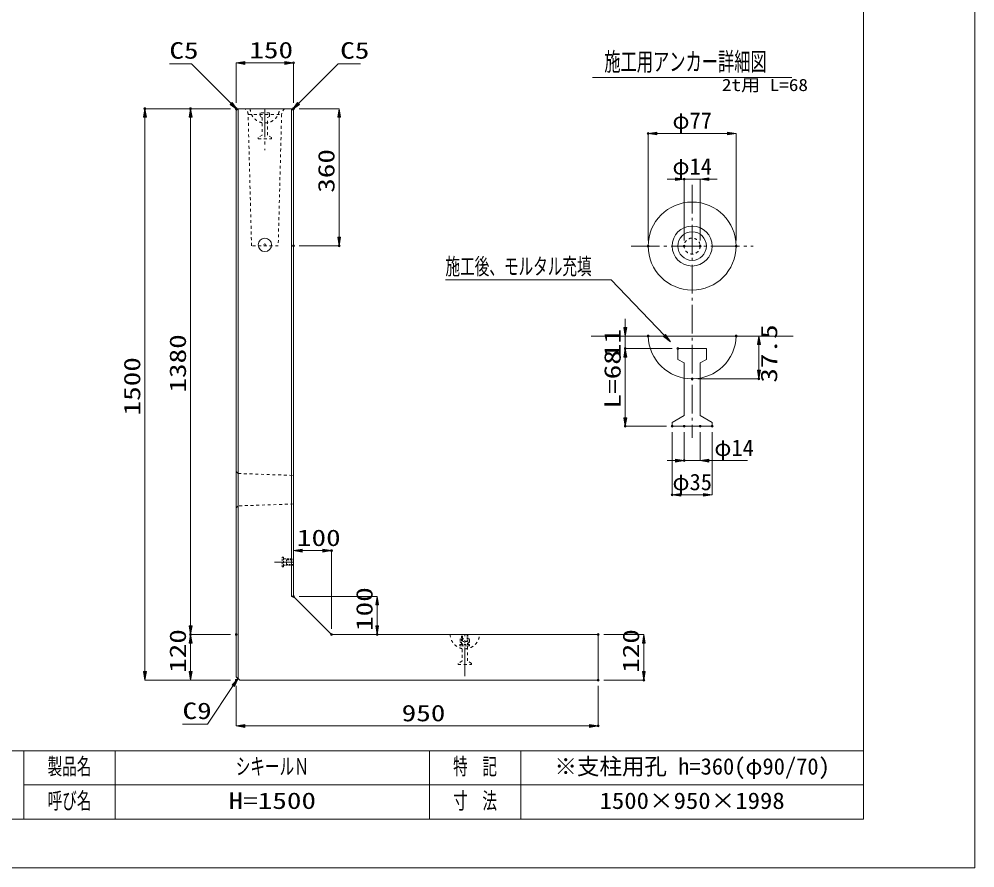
# Model space of a CAD drawing. Units: millimetres, scale not verified. Extents: x 0 to 6300, y 0 to 4455.
# Drawn here: x 3790 to 6300, y 0 to 2228 of the extents above; entities that cross this region are included whole.
import ezdxf
from ezdxf.enums import TextEntityAlignment as Align

# ---------------------------------------------------------------- set-up
doc = ezdxf.new("R2010")
doc.units = ezdxf.units.MM
doc.header["$LTSCALE"] = 10
doc.header["$PDMODE"] = 32
doc.header["$PDSIZE"] = 5
for name, pattern in [('USER1', [10.5, 7.5, -1.125, 0.75, -1.125]), ('USER2', [1.5, 0.75, -0.75]), ('USER3', [0.75, 0.5, -0.25])]:
    doc.linetypes.add(name, pattern=pattern)
for name, color, linetype, lineweight in [('0_8', 7, 'USER2', 13), ('Defpoints_2', 7, 'Continuous', 13), ('S-1', 2, 'Continuous', 13), ('S-4', 4, 'USER3', 13), ('S-Dim', 1, 'Continuous', 13), ('S-Txt', 7, 'Continuous', 13), ('TTL-FRAM', 3, 'Continuous', 13), ('TTL-LINE', 2, 'Continuous', 13), ('TTL-TXT', 2, 'Continuous', 13)]:
    doc.layers.add(name, color=color, linetype=linetype, lineweight=lineweight)
doc.styles.add('ＭＳ ゴシック', font='')
doc.styles.get('ＭＳ ゴシック').set_extended_font_data('MS Gothic')

# ---------------------------------------------------------------- blocks, each defined once
blk = doc.blocks.new('A$Cb643a5cb')
at = {"color": 2, "linetype": 'USER2', "lineweight": 13}
blk.add_line((77, 79), (0, 79), dxfattribs=at)
at = {"color": 4, "linetype": 'USER2', "lineweight": 13}
for p, q in [((51, 68), (26, 68)), ((26, 68), (26, 58.5)), ((26, 58.5), (31.5, 55.5)), ((31.5, 55.5), (31.5, 9.6)), ((45.5, 55.5), (51, 58.5)), ((45.5, 9.6), (45.5, 55.5)), ((51, 58.5), (51, 68)), ((31.5, 9.6), (21, 3.2)), ((21, 3.2), (21, 0)), ((21, 0), (56, 0)), ((56, 3.2), (45.5, 9.6)), ((56, 0), (56, 3.2))]:
    blk.add_line(p, q, dxfattribs=at)
at = {"color": 2, "linetype": 'USER2', "lineweight": 13}
blk.add_arc((38.5, 80), 38.5, 181.5077, 358.4923, dxfattribs=at)

msp = doc.modelspace()

# ---------------------------------------------------------------- hatches: boundary and pattern name
at = {"layer": 'S-Dim'}
for points in [[(4383, 2116.25), (4383, 2108.75), (4360.5, 2112.5)], [(4488, 2116.25), (4488, 2108.75), (4510.5, 2112.5)], [(4349.74, 2008.56), (4363, 1990), (4344.44, 2003.26)], [(4526.56, 2003.26), (4508, 1990), (4521.26, 2008.56)], [(4116.75, 1970), (4124.25, 1970), (4120.5, 1992.5)], [(4236.75, 1970), (4244.25, 1970), (4240.5, 1992.5)], [(4626.75, 1970), (4634.25, 1970), (4630.5, 1992.5)], [(5464.5, 1931.19), (5464.5, 1923.69), (5442, 1927.44)], [(5650.5, 1931.19), (5650.5, 1923.69), (5673, 1927.44)], [(5514, 1811.19), (5514, 1803.69), (5536.5, 1807.44)], [(5601, 1811.19), (5601, 1803.69), (5578.5, 1807.44)], [(4626.75, 1655), (4634.25, 1655), (4630.5, 1632.5)], [(5378.25, 1418.37), (5385.75, 1418.37), (5382, 1395.87)], [(5729.25, 1373.37), (5736.75, 1373.37), (5733, 1395.87)], [(5378.25, 1340.37), (5385.75, 1340.37), (5382, 1362.87)], [(5378.25, 1340.37), (5385.75, 1340.37), (5382, 1362.87)], [(5729.25, 1305.87), (5736.75, 1305.87), (5733, 1283.37)], [(5378.25, 1181.37), (5385.75, 1181.37), (5382, 1158.87)], [(5514, 1072.62), (5514, 1065.12), (5536.5, 1068.87)], [(5601, 1072.62), (5601, 1065.12), (5578.5, 1068.87)], [(5527.5, 982.62), (5527.5, 975.12), (5505, 978.87)], [(5587.5, 982.62), (5587.5, 975.12), (5610, 978.87)], [(4533, 836.25), (4533, 828.75), (4510.5, 832.5)], [(4588, 836.25), (4588, 828.75), (4610.5, 832.5)], [(4726.75, 690), (4734.25, 690), (4730.5, 712.5)], [(4236.75, 635), (4244.25, 635), (4240.5, 612.5)], [(4726.75, 635), (4734.25, 635), (4730.5, 612.5)], [(4236.75, 590), (4244.25, 590), (4240.5, 612.5)], [(5426.75, 590), (5434.25, 590), (5430.5, 612.5)], [(4116.75, 515), (4124.25, 515), (4120.5, 492.5)], [(4236.75, 515), (4244.25, 515), (4240.5, 492.5)], [(5426.75, 515), (5434.25, 515), (5430.5, 492.5)], [(4349.4, 480.36), (4365, 497), (4355.64, 476.2)], [(4383, 376.25), (4383, 368.75), (4360.5, 372.5)], [(5288, 376.25), (5288, 368.75), (5310.5, 372.5)]]:
    msp.add_hatch(color=256, dxfattribs=at).paths.add_polyline_path(points)
at = {"layer": 'S-Txt'}
msp.add_hatch(color=256, dxfattribs=at).paths.add_polyline_path([(5487.99, 1399.58), (5500.85, 1380.74), (5482.57, 1394.39)])

# ---------------------------------------------------------------- linework, layer by layer
at = {"layer": '0_8'}
for p, q in [((4360.5, 1040), (4365.5, 1035)), ((4365.5, 1035), (4510.5, 1030)), ((4365.5, 1035), (4365.5, 950)), ((4510.5, 955), (4365.5, 950)), ((4365.5, 950), (4360.5, 945))]:
    msp.add_line(p, q, dxfattribs=at)
at = {"layer": 'Defpoints_2'}
for p, q in [((6300, 0), (6300, 4455)), ((0, 0), (6300, 0))]:
    msp.add_line(p, q, dxfattribs=at)
for p in [(4510.5, 2112.5), (4120.5, 1992.5), (4240.5, 1992.5), (4360.5, 1992.5), (4360.5, 1992.5), (4360.5, 1992.5), (4510.5, 1992.5), (4510.5, 1992.5), (5442, 1927.44), (5536.5, 1807.44), (4510.5, 1632.5), (4630.5, 1632.5), (5442, 1631.94), (5536.5, 1631.94), (5578.5, 1631.94), (5673, 1631.94), (5442, 1395.87), (5673, 1395.87), (5382, 1362.87), (5520, 1362.87), (5520, 1362.87), (5557.5, 1283.37), (5733, 1283.37), (5382, 1158.87), (5505, 1158.87), (5505, 1158.87), (5536.5, 1158.87), (5578.5, 1158.87), (5610, 1158.87), (5536.5, 1068.87), (5505, 978.87), (4610.5, 832.5), (4510.5, 712.5), (4510.5, 712.5), (4240.5, 612.5), (4360.5, 612.5), (4360.5, 612.5), (4610.5, 612.5), (4610.5, 612.5), (4730.5, 612.5), (5310.5, 612.5), (4360.5, 492.5), (4360.5, 492.5), (4360.5, 492.5), (5310.5, 492.5), (5310.5, 492.5), (5430.5, 492.5), (5310.5, 372.5)]:
    msp.add_point(p, dxfattribs=at)
at = {"layer": 'S-1'}
for p, q in [((4360.5, 1987.5), (4365.5, 1992.5)), ((4360.5, 501.5), (4360.5, 1987.5)), ((4365.5, 1992.5), (4365.5, 496.5)), ((4365.5, 1992.5), (4505.5, 1992.5)), ((4505.5, 1992.5), (4510.5, 1987.5)), ((4505.5, 712.5), (4505.5, 1992.5)), ((4510.5, 1987.5), (4510.5, 712.5)), ((5442, 1395.87), (5292, 1395.87)), ((5673, 1395.87), (5442, 1395.87)), ((5823, 1395.87), (5673, 1395.87)), ((4510.5, 712.5), (4505.5, 712.5)), ((4510.5, 712.5), (4610.5, 612.5)), ((4610.5, 612.5), (5310.5, 612.5)), ((5310.5, 612.5), (5310.5, 492.5)), ((4369.5, 492.5), (4360.5, 501.5)), ((5310.5, 492.5), (4369.5, 492.5))]:
    msp.add_line(p, q, dxfattribs=at)
at = {"layer": 'S-1', "linetype": 'USER2'}
for p, q in [((4383, 1992.5), (4488, 1992.5)), ((4400.5, 1632.5), (4391.5, 1977.5)), ((4391.5, 1977.5), (4479.5, 1977.5)), ((4479.5, 1977.5), (4470.5, 1632.5)), ((4470.5, 1632.5), (4400.5, 1632.5))]:
    msp.add_line(p, q, dxfattribs=at)
at = {"layer": 'S-1'}
for centre, radius in [((5557.5, 1631.94), 115.5), ((4435.5, 1635), 17.5), ((4435.5, 1635), 2.5)]:
    msp.add_circle(centre, radius, dxfattribs=at)
at = {"layer": 'S-1', "linetype": 'USER2'}
for centre, start, end in [((4371.55, 1976.1), 4.00625, 55.07131), ((4499.45, 1976.1), 124.92869, 175.99375)]:
    msp.add_arc(centre, 20, start, end, dxfattribs=at)
at = {"layer": 'S-1'}
msp.add_arc((5557.5, 1398.91), 115.54, 181.50769, 358.49231, dxfattribs=at)
at = {"layer": 'S-4', "linetype": 'Continuous'}
for p, q in [((5595, 1362.87), (5520, 1362.87)), ((5520, 1362.87), (5520, 1334.37)), ((5595, 1334.37), (5595, 1362.87)), ((5520, 1334.37), (5536.5, 1325.37)), ((5578.5, 1325.37), (5595, 1334.37)), ((5536.5, 1325.37), (5536.5, 1187.67)), ((5578.5, 1187.67), (5578.5, 1325.37)), ((5536.5, 1187.67), (5505, 1168.47)), ((5610, 1168.47), (5578.5, 1187.67)), ((5505, 1168.47), (5505, 1158.87)), ((5505, 1158.87), (5610, 1158.87)), ((5610, 1158.87), (5610, 1168.47))]:
    msp.add_line(p, q, dxfattribs=at)
at = {"layer": 'S-4'}
for p, q in [((4480.5, 790.75), (4480.5, 814.25)), ((4481.5, 815.25), (4483.5, 815.25)), ((4484.5, 814.25), (4484.5, 812.75)), ((4484.5, 792.25), (4484.5, 812.75)), ((4486.5, 810.75), (4510, 810.75)), ((4492.5, 807.55), (4493.45, 808.5)), ((4492.5, 797.45), (4492.5, 807.55)), ((4493.45, 808.5), (4510.5, 808.5)), ((4510, 810.75), (4510.5, 810.25)), ((4510.5, 810.25), (4510.5, 794.75)), ((4483.5, 789.75), (4481.5, 789.75)), ((4484.5, 792.25), (4484.5, 790.75)), ((4510, 794.25), (4486.5, 794.25)), ((4493.45, 796.5), (4492.5, 797.45)), ((4510.5, 796.5), (4493.45, 796.5)), ((4510.5, 794.75), (4510, 794.25)), ((4952.25, 612), (4952.75, 612.5)), ((4952.25, 588.5), (4952.25, 612)), ((4952.75, 612.5), (4968.25, 612.5)), ((4954.5, 595.45), (4954.5, 612.5)), ((4966.5, 612.5), (4966.5, 595.45)), ((4968.25, 612.5), (4968.75, 612)), ((4968.75, 612), (4968.75, 588.5)), ((4947.75, 583.5), (4947.75, 585.5)), ((4948.75, 586.5), (4950.25, 586.5)), ((4972.25, 582.5), (4948.75, 582.5)), ((4970.75, 586.5), (4950.25, 586.5)), ((4955.45, 594.5), (4954.5, 595.45)), ((4965.55, 594.5), (4955.45, 594.5)), ((4966.5, 595.45), (4965.55, 594.5)), ((4970.75, 586.5), (4972.25, 586.5)), ((4973.25, 585.5), (4973.25, 583.5))]:
    msp.add_line(p, q, dxfattribs=at)
at = {"layer": 'S-4', "linetype": 'Continuous'}
for radius in [52.5, 37.5]:
    msp.add_circle((5557.5, 1631.94), radius, dxfattribs=at)
at = {"layer": 'S-4', "linetype": 'USER2'}
msp.add_circle((5557.5, 1631.94), 21, dxfattribs=at)
at = {"layer": 'S-4'}
for centre, radius, start, end in [((4481.5, 814.25), 1, 90, 180), ((4483.5, 814.25), 1, 0, 90), ((4486.5, 812.75), 2, 180, 270), ((4481.5, 790.75), 1, 180, 270), ((4483.5, 790.75), 1, 270, 0), ((4486.5, 792.25), 2, 90, 180), ((4948.75, 585.5), 1, 90, 180), ((4948.75, 583.5), 1, 180, 270), ((4950.25, 588.5), 2, 270, 0), ((4970.75, 588.5), 2, 180, 270), ((4972.25, 585.5), 1, 0, 90), ((4972.25, 583.5), 1, 270, 0)]:
    msp.add_arc(centre, radius, start, end, dxfattribs=at)
at = {"layer": 'S-Dim'}
for p, q in [((4184.8, 2110), (4237.6, 2110)), ((4243, 2110), (4237.6, 2110)), ((4347.09, 2005.91), (4243, 2110)), ((4360.5, 2007.5), (4360.5, 2112.5)), ((4383, 2112.5), (4488, 2112.5)), ((4510.5, 2007.5), (4510.5, 2112.5)), ((4523.91, 2005.91), (4628, 2110)), ((4628, 2110), (4633.4, 2110)), ((4633.4, 2110), (4686.2, 2110)), ((4345.5, 1992.5), (4120.5, 1992.5)), ((4345.5, 1992.5), (4240.5, 1992.5)), ((4525.5, 1992.5), (4630.5, 1992.5)), ((4120.5, 515), (4120.5, 1970)), ((4240.5, 635), (4240.5, 1970)), ((4630.5, 1970), (4630.5, 1655)), ((5442, 1646.94), (5442, 1927.44)), ((5650.5, 1927.44), (5464.5, 1927.44)), ((5673, 1646.94), (5673, 1927.44)), ((5514, 1807.44), (5491.5, 1807.44)), ((5536.5, 1646.94), (5536.5, 1807.44)), ((5578.5, 1807.44), (5536.5, 1807.44)), ((5578.5, 1646.94), (5578.5, 1807.44)), ((5601, 1807.44), (5623.5, 1807.44)), ((4525.5, 1632.5), (4630.5, 1632.5)), ((5382, 1418.37), (5382, 1440.87)), ((5427, 1395.87), (5382, 1395.87)), ((5382, 1395.87), (5382, 1362.87)), ((5688, 1395.87), (5733, 1395.87)), ((5505, 1362.87), (5382, 1362.87)), ((5505, 1362.87), (5382, 1362.87)), ((5733, 1373.37), (5733, 1305.87)), ((5382, 1340.37), (5382, 1181.37)), ((5382, 1340.37), (5382, 1317.87)), ((5572.5, 1283.37), (5733, 1283.37)), ((5490, 1158.87), (5382, 1158.87)), ((5505, 1143.87), (5505, 978.87)), ((5536.5, 1143.87), (5536.5, 1068.87)), ((5578.5, 1143.87), (5578.5, 1068.87)), ((5610, 1143.87), (5610, 978.87)), ((5514, 1068.87), (5491.5, 1068.87)), ((5578.5, 1068.87), (5536.5, 1068.87)), ((5601, 1068.87), (5623.5, 1068.87)), ((5617.5, 1068.87), (5702.81, 1068.87)), ((5587.5, 978.87), (5527.5, 978.87)), ((4510.5, 727.5), (4510.5, 832.5)), ((4533, 832.5), (4588, 832.5)), ((4610.5, 627.5), (4610.5, 832.5)), ((4525.5, 712.5), (4730.5, 712.5)), ((4730.5, 690), (4730.5, 635)), ((4345.5, 612.5), (4240.5, 612.5)), ((4345.5, 612.5), (4240.5, 612.5)), ((4625.5, 612.5), (4730.5, 612.5)), ((5325.5, 612.5), (5430.5, 612.5)), ((4240.5, 515), (4240.5, 590)), ((5430.5, 590), (5430.5, 515)), ((4345.5, 492.5), (4120.5, 492.5)), ((4345.5, 492.5), (4240.5, 492.5)), ((4352.52, 478.28), (4285, 377)), ((4360.5, 477.5), (4360.5, 372.5)), ((5310.5, 477.5), (5310.5, 372.5)), ((5325.5, 492.5), (5430.5, 492.5)), ((4219.3, 377), (4279.6, 377)), ((4285, 377), (4279.6, 377)), ((4383, 372.5), (5288, 372.5))]:
    msp.add_line(p, q, dxfattribs=at)
at = {"layer": 'S-Dim', "linetype": 'USER1'}
for p, q in [((4435.5, 1992.5), (4435.5, 1883.5)), ((5557.5, 1792.44), (5557.5, 1128.87)), ((5397, 1631.94), (5718, 1631.94)), ((4460.5, 802.5), (4510.5, 802.5)), ((4960.5, 503.5), (4960.5, 612.5))]:
    msp.add_line(p, q, dxfattribs=at)
at = {"layer": 'S-Dim'}
for points in [[(4383, 2116.25), (4383, 2108.75), (4360.5, 2112.5)], [(4488, 2116.25), (4488, 2108.75), (4510.5, 2112.5)], [(4349.74, 2008.56), (4363, 1990), (4344.44, 2003.26)], [(4526.56, 2003.26), (4508, 1990), (4521.26, 2008.56)], [(4116.75, 1970), (4124.25, 1970), (4120.5, 1992.5)], [(4236.75, 1970), (4244.25, 1970), (4240.5, 1992.5)], [(4626.75, 1970), (4634.25, 1970), (4630.5, 1992.5)], [(5464.5, 1931.19), (5464.5, 1923.69), (5442, 1927.44)], [(5650.5, 1931.19), (5650.5, 1923.69), (5673, 1927.44)], [(5514, 1811.19), (5514, 1803.69), (5536.5, 1807.44)], [(5601, 1811.19), (5601, 1803.69), (5578.5, 1807.44)], [(4626.75, 1655), (4634.25, 1655), (4630.5, 1632.5)], [(5378.25, 1418.37), (5385.75, 1418.37), (5382, 1395.87)], [(5729.25, 1373.37), (5736.75, 1373.37), (5733, 1395.87)], [(5378.25, 1340.37), (5385.75, 1340.37), (5382, 1362.87)], [(5378.25, 1340.37), (5385.75, 1340.37), (5382, 1362.87)], [(5729.25, 1305.87), (5736.75, 1305.87), (5733, 1283.37)], [(5378.25, 1181.37), (5385.75, 1181.37), (5382, 1158.87)], [(5514, 1072.62), (5514, 1065.12), (5536.5, 1068.87)], [(5601, 1072.62), (5601, 1065.12), (5578.5, 1068.87)], [(5527.5, 982.62), (5527.5, 975.12), (5505, 978.87)], [(5587.5, 982.62), (5587.5, 975.12), (5610, 978.87)], [(4533, 836.25), (4533, 828.75), (4510.5, 832.5)], [(4588, 836.25), (4588, 828.75), (4610.5, 832.5)], [(4726.75, 690), (4734.25, 690), (4730.5, 712.5)], [(4236.75, 635), (4244.25, 635), (4240.5, 612.5)], [(4726.75, 635), (4734.25, 635), (4730.5, 612.5)], [(4236.75, 590), (4244.25, 590), (4240.5, 612.5)], [(5426.75, 590), (5434.25, 590), (5430.5, 612.5)], [(4116.75, 515), (4124.25, 515), (4120.5, 492.5)], [(4236.75, 515), (4244.25, 515), (4240.5, 492.5)], [(5426.75, 515), (5434.25, 515), (5430.5, 492.5)], [(4349.4, 480.36), (4365, 497), (4355.64, 476.2)], [(4383, 376.25), (4383, 368.75), (4360.5, 372.5)], [(5288, 376.25), (5288, 368.75), (5310.5, 372.5)]]:
    msp.add_lwpolyline(points, close=True, dxfattribs=at)
at = {"layer": 'S-Txt'}
for p, q in [((5295.84, 2074.14), (5819.16, 2074.14)), ((4909.73, 1543.32), (5339.63, 1543.32)), ((5345.03, 1543.32), (5339.63, 1543.32)), ((5485.28, 1396.98), (5345.03, 1543.32))]:
    msp.add_line(p, q, dxfattribs=at)
msp.add_lwpolyline([(5487.99, 1399.58), (5500.85, 1380.74), (5482.57, 1394.39)], close=True, dxfattribs=at)
at = {"layer": 'TTL-FRAM'}
for p, q in [((6007.5, 4132.5), (6007.5, 127.5)), ((382.5, 307.5), (6007.5, 307.5)), ((3832.5, 127.5), (3727.5, 127.5)), ((4095, 127.5), (3832.5, 127.5)), ((4305, 127.5), (4095, 127.5)), ((5010, 127.5), (4305, 127.5)), ((5220, 127.5), (5010, 127.5)), ((6007.5, 127.5), (5220, 127.5))]:
    msp.add_line(p, q, dxfattribs=at)
at = {"layer": 'TTL-LINE'}
for p, q in [((3802.5, 127.5), (3802.5, 307.5)), ((4042.5, 127.5), (4042.5, 307.5)), ((4867.5, 127.5), (4867.5, 307.5)), ((5107.5, 127.5), (5107.5, 307.5)), ((3802.5, 217.5), (4042.5, 217.5)), ((4042.5, 217.5), (4867.5, 217.5)), ((4867.5, 217.5), (5107.5, 217.5)), ((5107.5, 217.5), (6007.5, 217.5))]:
    msp.add_line(p, q, dxfattribs=at)

# ---------------------------------------------------------------- block references
at = {"layer": '0_8'}
for p in [(4397, 1913.5), (4922, 533.5)]:
    msp.add_blockref('A$Cb643a5cb', p, dxfattribs=at)

# ---------------------------------------------------------------- texts
at = {"layer": 'S-Dim', "style": 'ＭＳ ゴシック', "width": 1.3}
for s, p in [('C5', (4184.8, 2110.67)), ('150', (4394.7, 2111.67)), ('C5', (4633.4, 2110.67)), ('100', (4519.7, 831.67)), ('C9', (4219.3, 377.67)), ('950', (4794.7, 371.67))]:
    msp.add_text(s, height=43.3, dxfattribs=at).set_placement(p, align=Align.BOTTOM_LEFT)
at = {"layer": 'S-Dim', "style": 'ＭＳ ゴシック'}
for s, p in [('φ77', (5505.9, 1926.61)), ('φ14', (5505.9, 1806.61)), ('φ14', (5615.9, 1068.05)), ('φ35', (5505.9, 978.05))]:
    msp.add_text(s, height=43.3, dxfattribs=at).set_placement(p, align=Align.BOTTOM_LEFT)
at = {"layer": 'S-Dim', "style": 'ＭＳ ゴシック', "width": 1.3}
for s, p in [('360', (4631.33, 1771.7)), ('11', (5382.83, 1337.97)), ('37.5', (5793.83, 1273.22)), ('1380', (4241.33, 1247.3)), ('1500', (4121.33, 1187.3)), ('L=68', (5382.83, 1205.67)), ('100', (4731.33, 621.7)), ('120', (4241.33, 511.7)), ('120', (5431.33, 511.7))]:
    msp.add_text(s, height=43.3, rotation=90, dxfattribs=at).set_placement(p, align=Align.BOTTOM_LEFT)
at = {"layer": 'S-Txt', "style": 'ＭＳ ゴシック'}
for s, height, width, p in [('施工用アンカー詳細図', 48.11, 0.65, (5326.86, 2077.38)), ('2t用 L=68', 32.07, 1.15, (5635.7, 2029.08)), ('施工後、モルタル充填', 43.3, 0.65, (4909.73, 1543.99))]:
    msp.add_text(s, height=height, dxfattribs=dict(at, width=width)).set_placement(p, align=Align.BOTTOM_LEFT)
at = {"layer": 'TTL-TXT', "style": 'ＭＳ ゴシック', "width": 0.65}
for s, p in [('製品名', (3922.5, 231.67)), ('特\u3000記', (4987.5, 231.67)), ('呼び名', (3922.5, 141.67)), ('寸\u3000法', (4987.5, 141.67))]:
    msp.add_text(s, height=43.3, dxfattribs=at).set_placement(p, align=Align.BOTTOM_CENTER)
at = {"layer": 'TTL-TXT', "color": 1, "style": 'ＭＳ ゴシック'}
for s, width, p in [('シキールＮ', 0.65, (4455, 231.67)), ('H=1500', 1.3, (4455, 141.67)), ('1500×950×1998', 1.1, (5557.5, 141.67))]:
    msp.add_text(s, height=43.3, dxfattribs=dict(at, width=width)).set_placement(p, align=Align.BOTTOM_CENTER)
msp.add_text('※支柱用孔 h=360(φ90/70)', height=43.3, dxfattribs=at).set_placement((5557.5, 231.67), align=Align.BOTTOM_CENTER)

doc.saveas('drawing.dxf')
